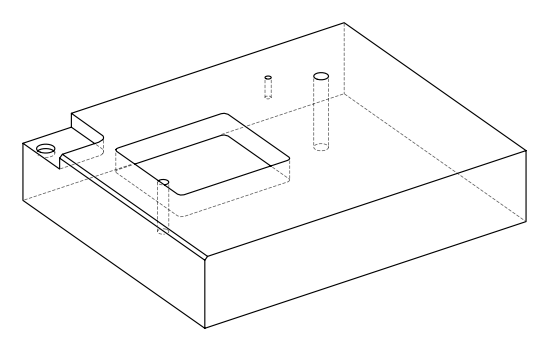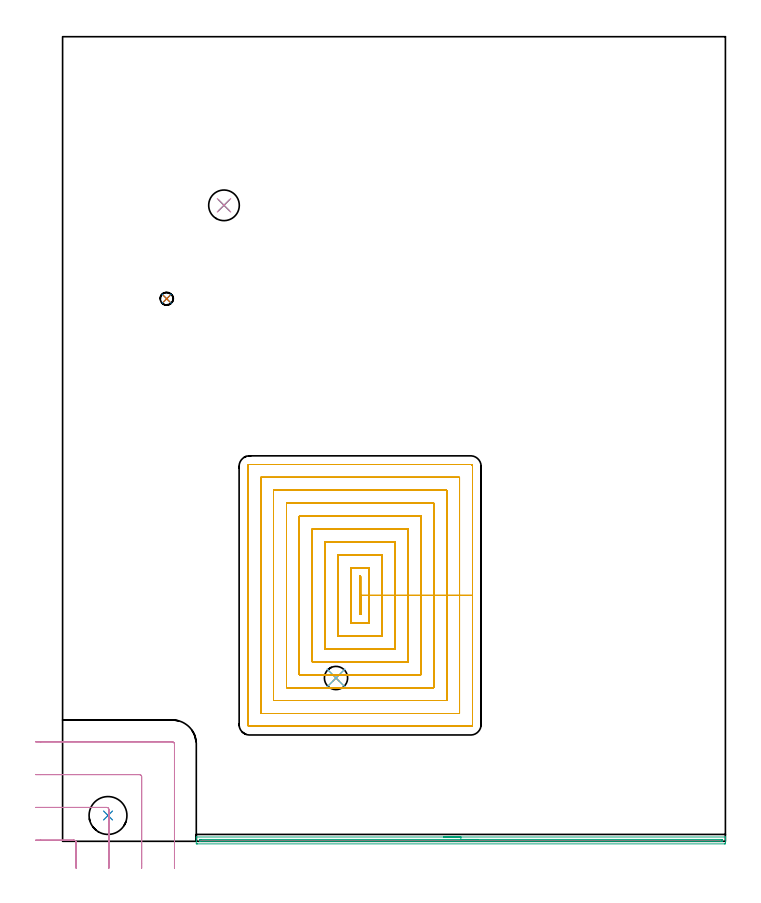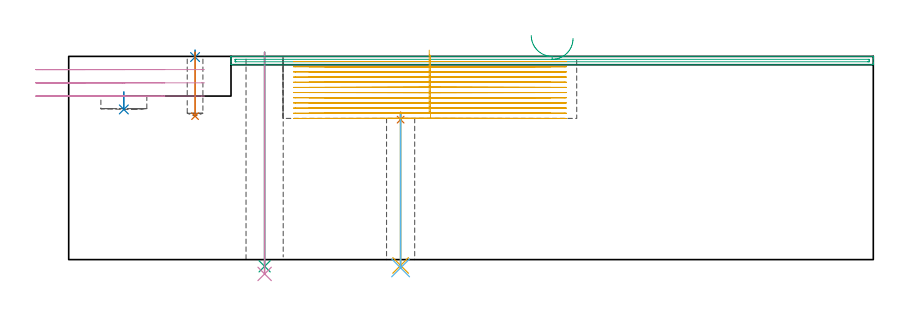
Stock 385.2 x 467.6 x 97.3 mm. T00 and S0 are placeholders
(PLAN: 11 operations, 9 tool changes, 83.4 min)
(1 SPOT_DRILL | STEP1HOLE_1 | NXT0321_9005460120000 | 0.04 min | 3253 mm3)
(2 SPOT_DRILL_1 | STEP1POCKET | NXT0321_9005460120000 | 0.03 min | 0 mm3)
(3 DRILL_THROUGH_HOLE_FROM_SOLID_MATERIAL | STEP1HOLE | NXT0301_065 | 0.41 min | 6710 mm3)
(4 DRILL_TO_ENLARGE_THROUGH_HOLE | STEP1HOLE | UGT0301_248 | 0.43 min | 17451 mm3)
(5 DRILL_THROUGH_HOLE_INTO_CENTER | STEP1HOLE_1 | NXT0301_042 | 0.3 min | 2653 mm3)
(6 DRILL_TO_ENLARGE_THROUGH_HOLE_1 | STEP1HOLE_1 | NXT0301_102 | 0.3 min | 7974 mm3)
(7 DRILL_BLIND_HOLE_INTO_CENTER | STEP1POCKET | NXT0301_046 | 0.12 min | 1208 mm3)
(8 INDEXABLE_INSERT_DRILL_BLIND_HOLE_FROM_SOLID | STEP1POCKET_1 | NXT0302_015 | 0.04 min | 9543 mm3)
(9 AREA_MILL | FG_CHAMFER_SURFACE | UGT0205_001 | 5.08 min | 2480 mm3)
(10 MILL_CORNER_NOTCH_RECTANGULAR | CORNER_NOTCH_RECTANGULAR | UGT0201_109 | Follow Part, ap 6.35, ae 75% | 2.59 min | 96064 mm3)
(11 MILL_RECTANGULAR_POCKET | POCKET_RECTANGULAR_STRAIGHT | NXT0201_013 | Follow Part, ap 2.5, ae 75% | 74.06 min | 672216 mm3)
(TOOL NXT0321_9005460120000 | NC Spot Drill, 142deg, 12mm, Carbide, Uncoated | D12 PA142 FL30 Z2)
(TOOL NXT0301_065 | Carbide Drill 9.4mm [860.1-0940-075A1-MM 2214] | D9.4 PA140 FL98 Z2)
(TOOL UGT0301_248 | Twist Drill 17.8 mm | D17.8 PA118 FL130 Z2)
(TOOL NXT0301_042 | Carbide Drill 7.1mm [860.1-0710-057A1-MM 2214] | D7.1 PA140 FL85 Z2)
(TOOL NXT0301_102 | Carbide Drill 13.5mm [860.1-1350-108A1-MM 2214] | D13.5 PA140 FL123 Z2)
(TOOL NXT0301_046 | Carbide Drill 7.5mm [860.1-0750-038A1-MM 2214] | D7.5 PA140 FL53 Z2)
(TOOL NXT0302_015 | Index. Insert Drill 22mm [880-D2200L25-03] | D22 PA176 FL66 Z2)
(TOOL UGT0205_001 | Chamfer Mill 20 x 3 x 45 deg. | D20 FL50 Z2)
(TOOL UGT0201_109 | End Mill 25.4 mm | D25.4 FL25 Z2)
(TOOL NXT0201_013 | ENDMILL 10mm | D10 FL30 Z4)
(OP 1 SPOT_DRILL)
G17 G21 G94 G90
T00 M6
G54
G17 G0 G90 X158.9 Y94.9 S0 M3
G43 Z107.3 H0
G94 G81 G98 Z67.015 F250. R70.6
G80
M5
M2
(OP 2 SPOT_DRILL_1)
G17 G21 G94 G90
T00 M6
G54
G17 G0 G90 X60.5 Y315.3 S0 M3
G43 Z107.3 H0
G94 G81 G98 Z96.977 F250. R100.3
G80
M5
M2
(OP 3 DRILL_THROUGH_HOLE_FROM_SOLID_MATERIAL)
G17 G21 G94 G90
T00 M6
G54
G17 G0 G90 X93.8 Y369.6 S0 M3
G43 Z107.3 H1
G94 G81 G98 Z-3.211 F250. R99.3
G80
M5
M2
(OP 4 DRILL_TO_ENLARGE_THROUGH_HOLE)
G17 G21 G94 G90
T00 M6
G54
G17 G0 G90 X93.8 Y369.6 S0 M3
G43 Z107.3 H0
G94 G73 G98 Z-6.848 F250. Q17.358 R99.3
G80
M5
M2
(OP 5 DRILL_THROUGH_HOLE_INTO_CENTER)
G17 G21 G94 G90
T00 M6
G54
G17 G0 G90 X158.9 Y94.9 S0 M3
G43 Z107.3 H1
G94 G73 G98 Z-2.792 F250. Q7.039 R69.6
G80
M5
M2
(OP 6 DRILL_TO_ENLARGE_THROUGH_HOLE_1)
G17 G21 G94 G90
T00 M6
G54
G17 G0 G90 X158.9 Y94.9 S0 M3
G43 Z107.3 H1
G94 G73 G98 Z-3.957 F250. Q11.926 R69.6
G80
M5
M2
(OP 7 DRILL_BLIND_HOLE_INTO_CENTER)
G17 G21 G94 G90
T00 M6
G54
G17 G0 G90 X60.5 Y315.3 S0 M3
G43 Z107.3 H1
G94 G81 G98 Z68.7 F250. R99.3
G80
M5
M2
(OP 8 INDEXABLE_INSERT_DRILL_BLIND_HOLE_FROM_SOLID)
G17 G21 G94 G90
T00 M6
G54
G17 G0 G90 X26.4 Y15. S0 M3
G43 Z107.3 H1
G94 G81 G98 Z71.9 F250. R80.3
G80
M5
M2
(OP 9 AREA_MILL)
G17 G21 G94 G90
T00 M6
G54
G17 G0 G90 X221.45 Y2.5 S1061 M3
G43 Z107.3 H0
G94 G1 X221.488 Z106.428 F250.
X221.602 Z105.564
X221.791 Z104.712
X222.053 Z103.88
X222.387 Z103.074
X222.79 Z102.3
X223.258 Z101.564
X223.79 Z100.872
X224.379 Z100.229
X225.022 Z99.64
X225.714 Z99.108
X226.45 Z98.64
X227.224 Z98.237
X228.03 Z97.903
X228.862 Z97.641
X229.713 Z97.452
X230.578 Z97.338
X231.45 Z97.3
X385.034
X385.19 Y2.497 Z97.288
X385.198 Y2.403 Z97.195
X385.2 Y2.304 Z97.103
Y2.013 Z96.812
Y1.368 Z96.163
Y-0.69 Z94.107
X385.196 Y-1.236 Z93.559
X385.19 Y-1.493 Z93.302
X384.857 Y-1.498 Z93.3
X384.588 Y-1.5
X78.312
X78.043 Y-1.498
X77.71 Y-1.493 Z93.302
X77.7 Y-1.236 Z93.559
Y0.178 Z94.975
Y1.368 Z96.163
Y2.013 Z96.812
Y2.304 Z97.103
X77.702 Y2.403 Z97.195
X77.71 Y2.497 Z97.288
X77.866 Y2.5 Z97.3
X231.45
Y1.086 Z95.886
X382.802 Y1.085 Z95.885
X383.094 Y1.084 Z95.884
X383.161 Y1.081 Z95.881
X383.188 Y1.079 Z95.879
X383.19 Y1.065 Z95.865
X383.197 Y0.984 Z95.784
X383.199 Y0.5 Z95.3
Y0.114 Z94.914
X383.196 Y-0.016 Z94.784
X383.192 Y-0.062 Z94.738
X383.188 Y-0.08 Z94.72
X383.177 Y-0.081 Z94.719
X383.103 Y-0.083 Z94.717
X382.802 Y-0.085 Z94.715
X382.512 Y-0.086 Z94.714
X80.098 Y-0.085 Z94.715
X79.806 Y-0.084 Z94.716
X79.739 Y-0.081 Z94.719
X79.712 Y-0.079 Z94.721
X79.709 Y-0.065 Z94.735
X79.703 Y0.016 Z94.816
X79.701 Y0.5 Z95.3
Y0.886 Z95.686
X79.704 Y1.016 Z95.816
X79.708 Y1.062 Z95.862
X79.712 Y1.08 Z95.88
X79.723 Y1.081 Z95.881
X79.797 Y1.083 Z95.883
X80.098 Y1.085 Z95.885
X80.388 Y1.086 Z95.886
X231.45
X232.322 Z95.924
X233.186 Z96.038
X234.038 Z96.226
X234.87 Z96.489
X235.676 Z96.823
X236.45 Z97.225
X237.186 Z97.694
X237.878 Z98.225
X238.521 Z98.815
X239.11 Z99.458
X239.641 Z100.15
X240.11 Z100.886
X240.513 Z101.66
X240.847 Z102.466
X241.109 Z103.298
X241.298 Z104.149
X241.412 Z105.014
X241.45 Z105.886
G0 Z107.3
M5
M2
(OP 10 MILL_CORNER_NOTCH_RECTANGULAR)
G17 G21 G94 G90
T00 M6
G54
G17 G0 G90 X7.85 Y-15.7 S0 M3
G43 Z107.3 H0
Z90.967
G94 G1 Y-12.7 F250.
Y-0.614 F500.
G3 X6.586 Y0.65 R1.27
G1 X-12.7
X-15.7 F250.
G0 Z107.3
X26.9 Y-15.7
Z90.967
G1 Y-12.7
Y18.436 F500.
G3 X25.636 Y19.7 R1.27
G1 X-12.7
X-15.7 F250.
G0 Z107.3
X45.95 Y-15.7
Z90.967
G1 Y-12.7
Y37.486 F500.
G3 X44.686 Y38.75 R1.27
G1 X-12.7
X-15.7 F250.
G0 Z107.3
X65. Y-15.7
Z90.967
G1 Y-12.7
Y56.536 F500.
G3 X63.736 Y57.8 R1.27
G1 X-12.7
X-15.7 F250.
G0 Z107.3
X7.85 Y-15.7
Z84.633
G1 Y-12.7
Y-0.614 F500.
G3 X6.586 Y0.65 R1.27
G1 X-12.7
X-15.7 F250.
G0 Z107.3
X26.9 Y-15.7
Z84.633
G1 Y-12.7
Y18.436 F500.
G3 X25.636 Y19.7 R1.27
G1 X-12.7
X-15.7 F250.
G0 Z107.3
X45.95 Y-15.7
Z84.633
G1 Y-12.7
Y37.486 F500.
G3 X44.686 Y38.75 R1.27
G1 X-12.7
X-15.7 F250.
G0 Z107.3
X65. Y-15.7
Z84.633
G1 Y-12.7
Y56.536 F500.
G3 X63.736 Y57.8 R1.27
G1 X-12.7
X-15.7 F250.
G0 Z107.3
X7.85 Y-15.7
Z78.3
G1 Y-12.7
Y-0.614 F500.
G3 X6.586 Y0.65 R1.27
G1 X-12.7
X-15.7 F250.
G0 Z107.3
X26.9 Y-15.7
Z78.3
G1 Y-12.7
Y18.436 F500.
G3 X25.636 Y19.7 R1.27
G1 X-12.7
X-15.7 F250.
G0 Z107.3
X45.95 Y-15.7
Z78.3
G1 Y-12.7
Y37.486 F500.
G3 X44.686 Y38.75 R1.27
G1 X-12.7
X-15.7 F250.
G0 Z107.3
X65. Y-15.7
Z78.3
G1 Y-12.7
Y56.536 F500.
G3 X63.736 Y57.8 R1.27
G1 X-12.7
X-15.7 F250.
G0 Z107.3
M5
M2
(OP 11 MILL_RECTANGULAR_POCKET)
G17 G21 G94 G90
T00 M6
G54
G17 G0 G90 X172.6 Y140.533 S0 M3
G43 Z107.3 H0
Z100.3
G94 G1 Y131.8 Z97.96 F250.
X173.2 Z97.799
Y142.9 Z94.825
Y154. F500.
X172.6
Y131.8
X173.2
Y142.9
X178.2
Y159.
X167.6
Y126.8
X178.2
Y142.9
X185.7
Y166.5
X160.1
Y119.3
X185.7
Y142.9
X193.2
Y174.
X152.6
Y111.8
X193.2
Y142.9
X200.7
Y181.5
X145.1
Y104.3
X200.7
Y142.9
X208.2
Y189.
X137.6
Y96.8
X208.2
Y142.9
X215.7
Y196.5
X130.1
Y89.3
X215.7
Y142.9
X223.2
Y204.
X122.6
Y81.8
X223.2
Y142.9
X230.7
Y211.5
X115.1
Y74.3
X230.7
Y142.9
X238.2
Y218.
G3 X237.2 Y219. R1.
G1 X108.6
G3 X107.6 Y218. R1.
G1 Y67.8
G3 X108.6 Y66.8 R1.
G1 X237.2
G3 X238.2 Y67.8 R1.
G1 Y142.9
Y143.9
G0 X172.6 Y140.533 Z97.825
G1 Y131.8 Z95.485 F250.
X173.2 Z95.324
Y142.9 Z92.35
Y154. F500.
X172.6
Y131.8
X173.2
Y142.9
X178.2
Y159.
X167.6
Y126.8
X178.2
Y142.9
X185.7
Y166.5
X160.1
Y119.3
X185.7
Y142.9
X193.2
Y174.
X152.6
Y111.8
X193.2
Y142.9
X200.7
Y181.5
X145.1
Y104.3
X200.7
Y142.9
X208.2
Y189.
X137.6
Y96.8
X208.2
Y142.9
X215.7
Y196.5
X130.1
Y89.3
X215.7
Y142.9
X223.2
Y204.
X122.6
Y81.8
X223.2
Y142.9
X230.7
Y211.5
X115.1
Y74.3
X230.7
Y142.9
X238.2
Y218.
G3 X237.2 Y219. R1.
G1 X108.6
G3 X107.6 Y218. R1.
G1 Y67.8
G3 X108.6 Y66.8 R1.
G1 X237.2
G3 X238.2 Y67.8 R1.
G1 Y142.9
Y143.9
G0 X172.6 Y140.533 Z95.35
G1 Y131.8 Z93.01 F250.
X173.2 Z92.849
Y142.9 Z89.875
Y154. F500.
X172.6
Y131.8
X173.2
Y142.9
X178.2
Y159.
X167.6
Y126.8
X178.2
Y142.9
X185.7
Y166.5
X160.1
Y119.3
X185.7
Y142.9
X193.2
Y174.
X152.6
Y111.8
X193.2
Y142.9
X200.7
Y181.5
X145.1
Y104.3
X200.7
Y142.9
X208.2
Y189.
X137.6
Y96.8
X208.2
Y142.9
X215.7
Y196.5
X130.1
Y89.3
X215.7
Y142.9
X223.2
Y204.
X122.6
Y81.8
X223.2
Y142.9
X230.7
Y211.5
X115.1
Y74.3
X230.7
Y142.9
X238.2
Y218.
G3 X237.2 Y219. R1.
G1 X108.6
G3 X107.6 Y218. R1.
G1 Y67.8
G3 X108.6 Y66.8 R1.
G1 X237.2
G3 X238.2 Y67.8 R1.
G1 Y142.9
Y143.9
G0 X172.6 Y140.533 Z92.875
G1 Y131.8 Z90.535 F250.
X173.2 Z90.374
Y142.9 Z87.4
Y154. F500.
X172.6
Y131.8
X173.2
Y142.9
X178.2
Y159.
X167.6
Y126.8
X178.2
Y142.9
X185.7
Y166.5
X160.1
Y119.3
X185.7
Y142.9
X193.2
Y174.
X152.6
Y111.8
X193.2
Y142.9
X200.7
Y181.5
X145.1
Y104.3
X200.7
Y142.9
X208.2
Y189.
X137.6
Y96.8
X208.2
Y142.9
X215.7
Y196.5
X130.1
Y89.3
X215.7
Y142.9
X223.2
Y204.
X122.6
Y81.8
X223.2
Y142.9
X230.7
Y211.5
X115.1
Y74.3
X230.7
Y142.9
X238.2
Y218.
G3 X237.2 Y219. R1.
G1 X108.6
G3 X107.6 Y218. R1.
G1 Y67.8
G3 X108.6 Y66.8 R1.
G1 X237.2
G3 X238.2 Y67.8 R1.
G1 Y142.9
Y143.9
G0 X172.6 Y140.533 Z90.4
G1 Y131.8 Z88.06 F250.
X173.2 Z87.899
Y142.9 Z84.925
Y154. F500.
X172.6
Y131.8
X173.2
Y142.9
X178.2
Y159.
X167.6
Y126.8
X178.2
Y142.9
X185.7
Y166.5
X160.1
Y119.3
X185.7
Y142.9
X193.2
Y174.
X152.6
Y111.8
X193.2
Y142.9
X200.7
Y181.5
X145.1
Y104.3
X200.7
Y142.9
X208.2
Y189.
X137.6
Y96.8
X208.2
Y142.9
X215.7
Y196.5
X130.1
Y89.3
X215.7
Y142.9
X223.2
Y204.
X122.6
Y81.8
X223.2
Y142.9
X230.7
Y211.5
X115.1
Y74.3
X230.7
Y142.9
X238.2
Y218.
G3 X237.2 Y219. R1.
G1 X108.6
G3 X107.6 Y218. R1.
G1 Y67.8
G3 X108.6 Y66.8 R1.
G1 X237.2
G3 X238.2 Y67.8 R1.
G1 Y142.9
Y143.9
G0 X172.6 Y140.533 Z87.925
G1 Y131.8 Z85.585 F250.
X173.2 Z85.424
Y142.9 Z82.45
Y154. F500.
X172.6
Y131.8
X173.2
Y142.9
X178.2
Y159.
X167.6
Y126.8
X178.2
Y142.9
X185.7
Y166.5
X160.1
Y119.3
X185.7
Y142.9
X193.2
Y174.
X152.6
Y111.8
X193.2
Y142.9
X200.7
Y181.5
X145.1
Y104.3
X200.7
Y142.9
X208.2
Y189.
X137.6
Y96.8
X208.2
Y142.9
X215.7
Y196.5
X130.1
Y89.3
X215.7
Y142.9
X223.2
Y204.
X122.6
Y81.8
X223.2
Y142.9
X230.7
Y211.5
X115.1
Y74.3
X230.7
Y142.9
X238.2
Y218.
G3 X237.2 Y219. R1.
G1 X108.6
G3 X107.6 Y218. R1.
G1 Y67.8
G3 X108.6 Y66.8 R1.
G1 X237.2
G3 X238.2 Y67.8 R1.
G1 Y142.9
Y143.9
G0 X172.6 Y140.533 Z85.45
G1 Y131.8 Z83.11 F250.
X173.2 Z82.949
Y142.9 Z79.975
Y154. F500.
X172.6
Y131.8
X173.2
Y142.9
X178.2
Y159.
X167.6
Y126.8
X178.2
Y142.9
X185.7
Y166.5
X160.1
Y119.3
X185.7
Y142.9
X193.2
Y174.
X152.6
Y111.8
X193.2
Y142.9
X200.7
Y181.5
X145.1
Y104.3
X200.7
Y142.9
X208.2
Y189.
X137.6
Y96.8
X208.2
Y142.9
X215.7
Y196.5
X130.1
Y89.3
X215.7
Y142.9
X223.2
Y204.
X122.6
Y81.8
X223.2
Y142.9
X230.7
Y211.5
X115.1
Y74.3
X230.7
Y142.9
X238.2
Y218.
G3 X237.2 Y219. R1.
G1 X108.6
G3 X107.6 Y218. R1.
G1 Y67.8
G3 X108.6 Y66.8 R1.
G1 X237.2
G3 X238.2 Y67.8 R1.
G1 Y142.9
Y143.9
G0 X172.6 Y140.533 Z82.975
G1 Y131.8 Z80.635 F250.
X173.2 Z80.474
Y142.9 Z77.5
Y154. F500.
X172.6
Y131.8
X173.2
Y142.9
X178.2
Y159.
X167.6
Y126.8
X178.2
Y142.9
X185.7
Y166.5
X160.1
Y119.3
X185.7
Y142.9
X193.2
Y174.
X152.6
Y111.8
X193.2
Y142.9
X200.7
Y181.5
X145.1
Y104.3
X200.7
Y142.9
X208.2
Y189.
X137.6
Y96.8
X208.2
Y142.9
X215.7
Y196.5
X130.1
Y89.3
X215.7
Y142.9
X223.2
Y204.
X122.6
Y81.8
X223.2
Y142.9
X230.7
Y211.5
X115.1
Y74.3
X230.7
Y142.9
X238.2
Y218.
G3 X237.2 Y219. R1.
G1 X108.6
G3 X107.6 Y218. R1.
G1 Y67.8
G3 X108.6 Y66.8 R1.
G1 X237.2
G3 X238.2 Y67.8 R1.
G1 Y142.9
Y143.9
G0 X172.6 Y140.533 Z80.5
G1 Y131.8 Z78.16 F250.
X173.2 Z77.999
Y142.9 Z75.025
Y154. F500.
X172.6
Y131.8
X173.2
Y142.9
X178.2
Y159.
X167.6
Y126.8
X178.2
Y142.9
X185.7
Y166.5
X160.1
Y119.3
X185.7
Y142.9
X193.2
Y174.
X152.6
Y111.8
X193.2
Y142.9
X200.7
Y181.5
X145.1
Y104.3
X200.7
Y142.9
X208.2
Y189.
X137.6
Y96.8
X208.2
Y142.9
X215.7
Y196.5
X130.1
Y89.3
X215.7
Y142.9
X223.2
Y204.
X122.6
Y81.8
X223.2
Y142.9
X230.7
Y211.5
X115.1
Y74.3
X230.7
Y142.9
X238.2
Y218.
G3 X237.2 Y219. R1.
G1 X108.6
G3 X107.6 Y218. R1.
G1 Y67.8
G3 X108.6 Y66.8 R1.
G1 X237.2
G3 X238.2 Y67.8 R1.
G1 Y142.9
Y143.9
G0 X172.6 Y140.533 Z78.025
G1 Y131.8 Z75.685 F250.
X173.2 Z75.524
Y142.9 Z72.55
Y154. F500.
X172.6
Y131.8
X173.2
Y142.9
X178.2
Y159.
X167.6
Y126.8
X178.2
Y142.9
X185.7
Y166.5
X160.1
Y119.3
X185.7
Y142.9
X193.2
Y174.
X152.6
Y111.8
X193.2
Y142.9
X200.7
Y181.5
X145.1
Y104.3
X200.7
Y142.9
X208.2
Y189.
X137.6
Y96.8
X208.2
Y142.9
X215.7
Y196.5
X130.1
Y89.3
X215.7
Y142.9
X223.2
Y204.
X122.6
Y81.8
X223.2
Y142.9
X230.7
Y211.5
X115.1
Y74.3
X230.7
Y142.9
X238.2
Y218.
G3 X237.2 Y219. R1.
G1 X108.6
G3 X107.6 Y218. R1.
G1 Y67.8
G3 X108.6 Y66.8 R1.
G1 X237.2
G3 X238.2 Y67.8 R1.
G1 Y142.9
Y143.9
G0 X172.6 Y140.533 Z75.55
G1 Y131.8 Z73.21 F250.
X173.2 Z73.049
Y142.9 Z70.075
Y154. F500.
X172.6
Y131.8
X173.2
Y142.9
X178.2
Y159.
X167.6
Y126.8
X178.2
Y142.9
X185.7
Y166.5
X160.1
Y119.3
X185.7
Y142.9
X193.2
Y174.
X152.6
Y111.8
X193.2
Y142.9
X200.7
Y181.5
X145.1
Y104.3
X200.7
Y142.9
X208.2
Y189.
X137.6
Y96.8
X208.2
Y142.9
X215.7
Y196.5
X130.1
Y89.3
X215.7
Y142.9
X223.2
Y204.
X122.6
Y81.8
X223.2
Y142.9
X230.7
Y211.5
X115.1
Y74.3
X230.7
Y142.9
X238.2
Y218.
G3 X237.2 Y219. R1.
G1 X108.6
G3 X107.6 Y218. R1.
G1 Y67.8
G3 X108.6 Y66.8 R1.
G1 X237.2
G3 X238.2 Y67.8 R1.
G1 Y142.9
Y143.9
G0 X172.6 Y140.533 Z73.075
G1 Y131.8 Z70.735 F250.
X173.2 Z70.574
Y142.9 Z67.6
Y154. F500.
X172.6
Y131.8
X173.2
Y142.9
X178.2
Y159.
X167.6
Y126.8
X178.2
Y142.9
X185.7
Y166.5
X160.1
Y119.3
X185.7
Y142.9
X193.2
Y174.
X152.6
Y111.8
X193.2
Y142.9
X200.7
Y181.5
X145.1
Y104.3
X200.7
Y142.9
X208.2
Y189.
X137.6
Y96.8
X208.2
Y142.9
X215.7
Y196.5
X130.1
Y89.3
X215.7
Y142.9
X223.2
Y204.
X122.6
Y81.8
X223.2
Y142.9
X230.7
Y211.5
X115.1
Y74.3
X230.7
Y142.9
X238.2
Y218.
G3 X237.2 Y219. R1.
G1 X108.6
G3 X107.6 Y218. R1.
G1 Y67.8
G3 X108.6 Y66.8 R1.
G1 X237.2
G3 X238.2 Y67.8 R1.
G1 Y142.9
Y143.9
G0 Z107.3
M5
M2
